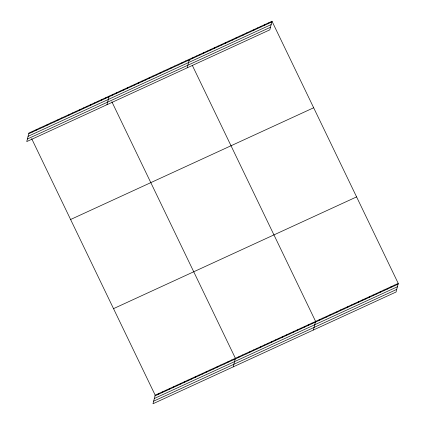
<?xml version="1.0" encoding="UTF-8"?>
<svg xmlns="http://www.w3.org/2000/svg" width="425" height="425" viewBox="0 0 425 425"><rect width="100%" height="100%" fill="white"/><g stroke="black" fill="none" stroke-linecap="round" stroke-linejoin="round"><path stroke-width="0.64" d="M32.39 132.069L32.582 131.314M36.035 130.395L36.231 129.641M39.684 128.717L39.876 127.962M43.329 127.043L43.52 126.289M46.973 125.364L47.164 124.61M50.623 123.691L50.814 122.937M54.267 122.012L54.458 121.258M57.912 120.339L58.103 119.584M61.561 118.66L61.752 117.906M65.206 116.987L65.397 116.232M68.85 115.308L69.041 114.553M72.5 113.634L72.691 112.88M76.144 111.956L76.335 111.201M79.788 110.282L79.98 109.528M83.433 108.603L83.629 107.849M87.082 106.93L87.274 106.176M90.727 105.251L90.918 104.497M94.371 103.578L94.568 102.823M98.021 101.899L98.212 101.145M101.665 100.226L101.857 99.471M105.31 98.547L105.506 97.793M106.962 104.704L109.151 96.119M112.604 95.195L112.795 94.44M116.248 93.516L116.439 92.767M119.898 91.843L120.089 91.088M123.542 90.164L123.733 89.415M127.187 88.49L127.378 87.736M130.836 86.812L131.028 86.062M134.481 85.138L134.672 84.384M138.125 83.459L138.316 82.71M141.775 81.786L141.966 81.032M145.419 80.107L145.61 79.358M149.063 78.434L149.255 77.679M152.708 76.755L152.904 76.006M156.357 75.082L156.549 74.327M160.002 73.403L160.193 72.654M163.646 71.729L163.843 70.975M167.296 70.051L167.487 69.302M170.94 68.377L171.132 67.623M174.585 66.698L174.781 65.949M178.234 65.025L178.426 64.271M181.879 63.346L182.07 62.597M185.523 61.673L185.714 60.918M187.175 67.83L189.364 59.245L189.858 60.27M192.764 58.342L192.955 57.593M196.355 56.69L196.552 55.941M199.952 55.037L200.143 54.288M203.543 53.391L203.734 52.636M207.134 51.738L207.331 50.984M210.731 50.086L210.922 49.332M214.322 48.434L214.513 47.68M217.919 46.782L218.11 46.028M221.51 45.13L221.701 44.375M225.101 43.477L225.292 42.723M228.698 41.825L228.889 41.071M232.289 40.173L232.48 39.419M235.88 38.521L236.077 37.767M239.477 36.869L239.668 36.114M243.068 35.217L243.259 34.462M246.665 33.564L246.856 32.815M31.663 138.656L155.183 395.16L152.995 403.75L396.063 292.007L398.252 283.417L272.005 21.25L28.937 132.993L26.748 141.583L269.817 29.84L272.005 21.25M250.256 31.912L250.447 31.163M158.637 394.241L158.828 393.486M253.847 30.26L254.038 29.511M162.281 392.562L162.472 391.808M257.444 28.608L257.635 27.859M165.931 390.888L166.122 390.134M261.035 26.961L261.226 26.207M169.575 389.21L169.766 388.455M264.626 25.309L264.823 24.554M173.219 387.536L173.411 386.782M268.223 23.657L268.414 22.902M176.869 385.858L177.06 385.103M180.513 384.184L180.705 383.43M184.158 382.505L184.349 381.751M187.808 380.832L187.999 380.078M191.452 379.153L191.643 378.399M195.096 377.48L195.288 376.725M198.741 375.801L198.937 375.047M202.39 374.127L202.582 373.373M206.035 372.449L206.226 371.694M209.679 370.77L209.876 370.021M213.329 369.097L213.52 368.342M216.973 367.418L217.164 366.669M220.617 365.744L220.809 364.99M224.267 364.066L224.458 363.317M227.912 362.392L228.103 361.638M231.556 360.713L231.747 359.964M233.208 366.876L235.397 358.286L111.876 101.782M238.85 357.361L239.041 356.612M242.494 355.688L242.686 354.933M246.144 354.009L246.335 353.26M249.788 352.336L249.98 351.581M253.433 350.657L253.624 349.908M257.082 348.983L257.274 348.229M260.727 347.305L260.918 346.556M264.371 345.631L264.562 344.877M268.016 343.953L268.212 343.203M271.665 342.279L271.857 341.525M275.31 340.6L275.501 339.851M278.954 338.927L279.151 338.172M282.604 337.248L282.795 336.499M286.248 335.575L286.439 334.82M289.892 333.896L290.084 333.147M293.542 332.223L293.733 331.468M297.187 330.544L297.378 329.795M300.831 328.87L301.022 328.116M304.481 327.192L304.672 326.442M308.125 325.518L308.316 324.764M311.769 323.839L311.961 323.085M313.422 330.002L315.61 321.412L192.339 65.423M319.01 320.514L319.202 319.759M322.602 318.862L322.793 318.107M326.198 317.209L326.389 316.455M329.789 315.557L329.981 314.803M333.381 313.905L333.577 313.151M336.977 312.253L337.168 311.498M340.568 310.601L340.76 309.846M344.165 308.948L344.356 308.194M347.756 307.296L347.947 306.547M351.348 305.644L351.539 304.895M354.944 303.992L355.135 303.243M358.535 302.34L358.727 301.591M362.127 300.693L362.318 299.938M365.723 299.041L365.914 298.286M369.314 297.388L369.506 296.634M372.906 295.736L373.102 294.982M376.502 294.084L376.693 293.33M380.093 292.432L380.285 291.678M383.69 290.78L383.881 290.025M387.281 289.127L387.473 288.373M390.873 287.475L391.064 286.721M394.469 285.823L394.66 285.069M28.746 133.748L271.814 22.004M28.087 136.329L271.155 24.586M27.407 138.996L270.475 27.253M70.598 219.507L313.666 107.764M113.523 308.646L356.591 196.903M155.183 395.16L398.252 283.417M154.992 395.914L398.06 284.171M154.333 398.501L397.402 286.758M153.653 401.163L396.722 289.42"/></g></svg>
